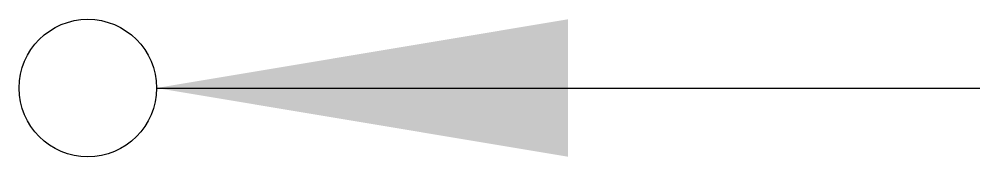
# Model space of a CAD drawing. Header units: millimetres. Extents: x -10191.035 to -10190.685, y 63.965 to 64.015.
import ezdxf

# ---------------------------------------------------------------- set-up
doc = ezdxf.new("R2010")
doc.units = ezdxf.units.MM
doc.header["$LTSCALE"] = 10
doc.layers.add('Tub_símbolos', color=2, linetype='Continuous')

msp = doc.modelspace()

# ---------------------------------------------------------------- hatches: boundary and pattern name
at = {"layer": 'Tub_símbolos'}
msp.add_hatch(color=256, dxfattribs=at).paths.add_polyline_path([(-10190.83489, 64.01463), (-10190.83489, 63.96463), (-10190.98489, 63.98963)])

# ---------------------------------------------------------------- linework, layer by layer
msp.add_line((-10190.98489, 63.98963), (-10190.68489, 63.98963), dxfattribs=at)
msp.add_circle((-10191.00989, 63.98963), 0.025, dxfattribs=at)

doc.saveas('drawing.dxf')
